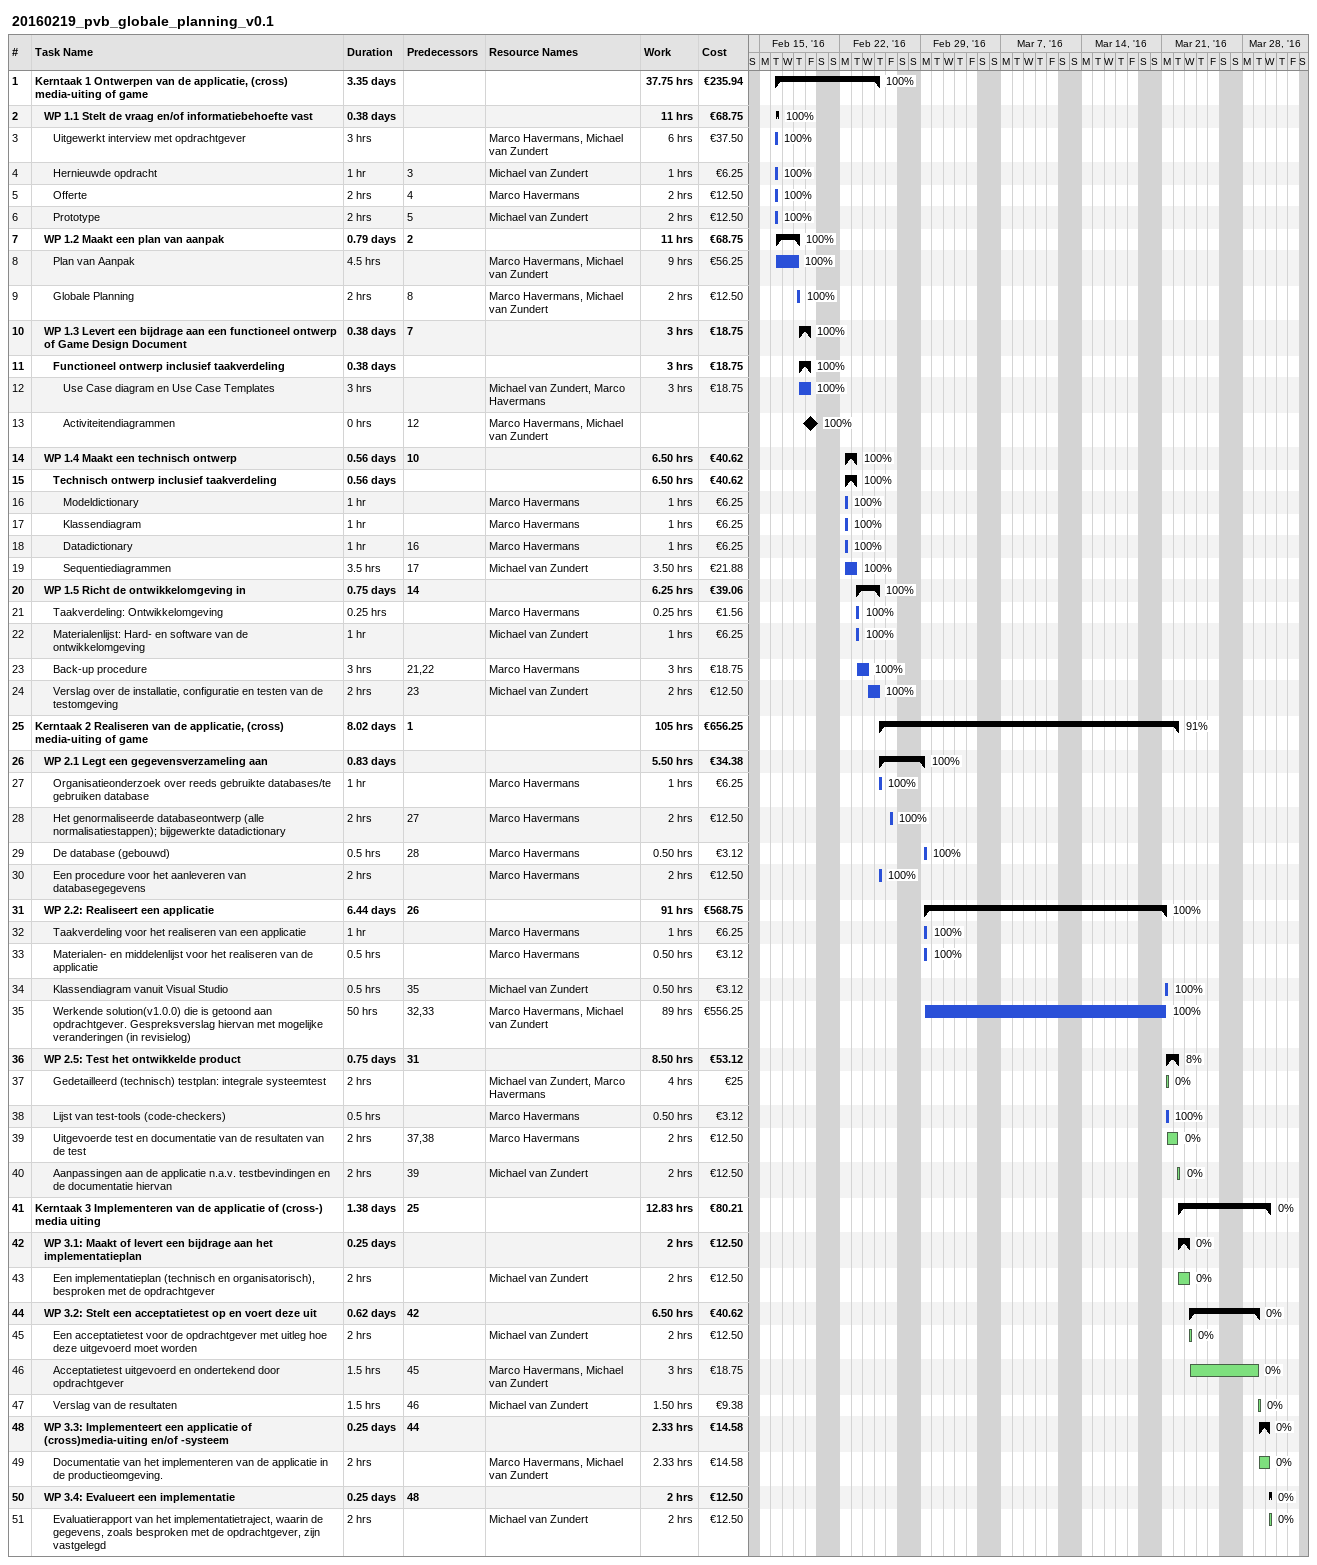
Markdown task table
20160219_pvb_globale_planning_v0.1

| ID | Level | Task | Duration | Start | Finish | Predecessors | Resources | % complete | Work (h) | Cost (€) |
|---|---|---|---|---|---|---|---|---|---|---|
| 1 | 1 | **Kerntaak 1 Ontwerpen van de applicatie, (cross) media-uiting of game** | 3.35d | 2016-02-16 | 2016-02-25 |  |  | 100 | 37.75 | 235.94 |
| 2 | 2 | **WP 1.1 Stelt de vraag en/of informatiebehoefte vast** | 0.38d | 2016-02-16 | 2016-02-16 |  |  | 100 | 11 | 68.75 |
| 3 | 3 | Uitgewerkt interview met opdrachtgever | 3h | 2016-02-16 | 2016-02-16 |  | Marco Havermans, Michael van Zundert | 100 | 6 | 37.50 |
| 4 | 3 | Hernieuwde opdracht | 1h | 2016-02-16 | 2016-02-16 | 3 | Michael van Zundert | 100 | 1 | 6.25 |
| 5 | 3 | Offerte | 2h | 2016-02-16 | 2016-02-16 | 4 | Marco Havermans | 100 | 2 | 12.50 |
| 6 | 3 | Prototype | 2h | 2016-02-16 | 2016-02-16 | 5 | Michael van Zundert | 100 | 2 | 12.50 |
| 7 | 2 | **WP 1.2 Maakt een plan van aanpak** | 0.79d | 2016-02-16 | 2016-02-18 | 2 |  | 100 | 11 | 68.75 |
| 8 | 3 | Plan van Aanpak | 4.5h | 2016-02-16 | 2016-02-18 |  | Marco Havermans, Michael van Zundert | 100 | 9 | 56.25 |
| 9 | 3 | Globale Planning | 2h | 2016-02-18 | 2016-02-18 | 8 | Marco Havermans, Michael van Zundert | 100 | 2 | 12.50 |
| 10 | 2 | **WP 1.3 Levert een bijdrage aan een functioneel ontwerp of Game Design Document** | 0.38d | 2016-02-18 | 2016-02-19 | 7 |  | 100 | 3 | 18.75 |
| 11 | 3 | **Functioneel ontwerp inclusief taakverdeling** | 0.38d | 2016-02-18 | 2016-02-19 |  |  | 100 | 3 | 18.75 |
| 12 | 4 | Use Case diagram en Use Case Templates | 3h | 2016-02-18 | 2016-02-19 |  | Michael van Zundert, Marco Havermans | 100 | 3 | 18.75 |
| 13 | 4 | Activiteitendiagrammen | 0h | 2016-02-19 | 2016-02-19 | 12 | Marco Havermans, Michael van Zundert | 100 |  |  |
| 14 | 2 | **WP 1.4 Maakt een technisch ontwerp** | 0.56d | 2016-02-22 | 2016-02-23 | 10 |  | 100 | 6.50 | 40.62 |
| 15 | 3 | **Technisch ontwerp inclusief taakverdeling** | 0.56d | 2016-02-22 | 2016-02-23 |  |  | 100 | 6.50 | 40.62 |
| 16 | 4 | Modeldictionary | 1h | 2016-02-22 | 2016-02-22 |  | Marco Havermans | 100 | 1 | 6.25 |
| 17 | 4 | Klassendiagram | 1h | 2016-02-22 | 2016-02-22 |  | Marco Havermans | 100 | 1 | 6.25 |
| 18 | 4 | Datadictionary | 1h | 2016-02-22 | 2016-02-22 | 16 | Marco Havermans | 100 | 1 | 6.25 |
| 19 | 4 | Sequentiediagrammen | 3.5h | 2016-02-22 | 2016-02-23 | 17 | Michael van Zundert | 100 | 3.50 | 21.88 |
| 20 | 2 | **WP 1.5 Richt de ontwikkelomgeving in** | 0.75d | 2016-02-23 | 2016-02-25 | 14 |  | 100 | 6.25 | 39.06 |
| 21 | 3 | Taakverdeling: Ontwikkelomgeving | 0.25h | 2016-02-23 | 2016-02-23 |  | Marco Havermans | 100 | 0.25 | 1.56 |
| 22 | 3 | Materialenlijst: Hard- en software van de ontwikkelomgeving | 1h | 2016-02-23 | 2016-02-23 |  | Michael van Zundert | 100 | 1 | 6.25 |
| 23 | 3 | Back-up procedure | 3h | 2016-02-23 | 2016-02-24 | 21, 22 | Marco Havermans | 100 | 3 | 18.75 |
| 24 | 3 | Verslag over de installatie, configuratie en testen van de testomgeving | 2h | 2016-02-24 | 2016-02-25 | 23 | Michael van Zundert | 100 | 2 | 12.50 |
| 25 | 1 | **Kerntaak 2 Realiseren van de applicatie, (cross) media-uiting of game** | 8.02d | 2016-02-25 | 2016-03-22 | 1 |  | 91 | 105 | 656.25 |
| 26 | 2 | **WP 2.1 Legt een gegevensverzameling aan** | 0.83d | 2016-02-25 | 2016-02-29 |  |  | 100 | 5.50 | 34.38 |
| 27 | 3 | Organisatieonderzoek over reeds gebruikte databases/te gebruiken database | 1h | 2016-02-25 | 2016-02-25 |  | Marco Havermans | 100 | 1 | 6.25 |
| 28 | 3 | Het genormaliseerde databaseontwerp (alle normalisatiestappen); bijgewerkte datadictionary | 2h | 2016-02-26 | 2016-02-26 | 27 | Marco Havermans | 100 | 2 | 12.50 |
| 29 | 3 | De database (gebouwd) | 0.5h | 2016-02-29 | 2016-02-29 | 28 | Marco Havermans | 100 | 0.50 | 3.12 |
| 30 | 3 | Een procedure voor het aanleveren van databasegegevens | 2h | 2016-02-25 | 2016-02-25 |  | Marco Havermans | 100 | 2 | 12.50 |
| 31 | 2 | **WP 2.2: Realiseert een applicatie** | 6.44d | 2016-02-29 | 2016-03-21 | 26 |  | 100 | 91 | 568.75 |
| 32 | 3 | Taakverdeling voor het realiseren van een applicatie | 1h | 2016-02-29 | 2016-02-29 |  | Marco Havermans | 100 | 1 | 6.25 |
| 33 | 3 | Materialen- en middelenlijst voor het realiseren van de applicatie | 0.5h | 2016-02-29 | 2016-02-29 |  | Marco Havermans | 100 | 0.50 | 3.12 |
| 34 | 3 | Klassendiagram vanuit Visual Studio | 0.5h | 2016-03-21 | 2016-03-21 | 35 | Michael van Zundert | 100 | 0.50 | 3.12 |
| 35 | 3 | Werkende solution(v1.0.0) die is getoond aan opdrachtgever. Gespreksverslag hiervan met mogelijke veranderingen (in revisielog) | 50h | 2016-02-29 | 2016-03-21 | 32, 33 | Marco Havermans, Michael van Zundert | 100 | 89 | 556.25 |
| 36 | 2 | **WP 2.5: Test het ontwikkelde product** | 0.75d | 2016-03-21 | 2016-03-22 | 31 |  | 8 | 8.50 | 53.12 |
| 37 | 3 | Gedetailleerd (technisch) testplan: integrale systeemtest | 2h | 2016-03-21 | 2016-03-21 |  | Michael van Zundert, Marco Havermans | 0 | 4 | 25 |
| 38 | 3 | Lijst van test-tools (code-checkers) | 0.5h | 2016-03-21 | 2016-03-21 |  | Marco Havermans | 100 | 0.50 | 3.12 |
| 39 | 3 | Uitgevoerde test en documentatie van de resultaten van de test | 2h | 2016-03-21 | 2016-03-22 | 37, 38 | Marco Havermans | 0 | 2 | 12.50 |
| 40 | 3 | Aanpassingen aan de applicatie n.a.v. testbevindingen en de documentatie hiervan | 2h | 2016-03-22 | 2016-03-22 | 39 | Michael van Zundert | 0 | 2 | 12.50 |
| 41 | 1 | **Kerntaak 3 Implementeren van de applicatie of (cross-) media uiting** | 1.38d | 2016-03-22 | 2016-03-30 | 25 |  | 0 | 12.83 | 80.21 |
| 42 | 2 | **WP 3.1: Maakt of levert een bijdrage aan het implementatieplan** | 0.25d | 2016-03-22 | 2016-03-23 |  |  | 0 | 2 | 12.50 |
| 43 | 3 | Een implementatieplan (technisch en organisatorisch), besproken met de opdrachtgever | 2h | 2016-03-22 | 2016-03-23 |  | Michael van Zundert | 0 | 2 | 12.50 |
| 44 | 2 | **WP 3.2: Stelt een acceptatietest op en voert deze uit** | 0.62d | 2016-03-23 | 2016-03-29 | 42 |  | 0 | 6.50 | 40.62 |
| 45 | 3 | Een acceptatietest voor de opdrachtgever met uitleg hoe deze uitgevoerd moet worden | 2h | 2016-03-23 | 2016-03-23 |  | Michael van Zundert | 0 | 2 | 12.50 |
| 46 | 3 | Acceptatietest uitgevoerd en ondertekend door opdrachtgever | 1.5h | 2016-03-23 | 2016-03-29 | 45 | Marco Havermans, Michael van Zundert | 0 | 3 | 18.75 |
| 47 | 3 | Verslag van de resultaten | 1.5h | 2016-03-29 | 2016-03-29 | 46 | Michael van Zundert | 0 | 1.50 | 9.38 |
| 48 | 2 | **WP 3.3: Implementeert een applicatie of (cross)media-uiting en/of -systeem** | 0.25d | 2016-03-29 | 2016-03-30 | 44 |  | 0 | 2.33 | 14.58 |
| 49 | 3 | Documentatie van het implementeren van de applicatie in de productieomgeving. | 2h | 2016-03-29 | 2016-03-30 |  | Marco Havermans, Michael van Zundert | 0 | 2.33 | 14.58 |
| 50 | 2 | **WP 3.4: Evalueert een implementatie** | 0.25d | 2016-03-30 | 2016-03-30 | 48 |  | 0 | 2 | 12.50 |
| 51 | 3 | Evaluatierapport van het implementatietraject, waarin de gegevens, zoals besproken met de opdrachtgever, zijn vastgelegd | 2h | 2016-03-30 | 2016-03-30 |  | Michael van Zundert | 0 | 2 | 12.50 |
